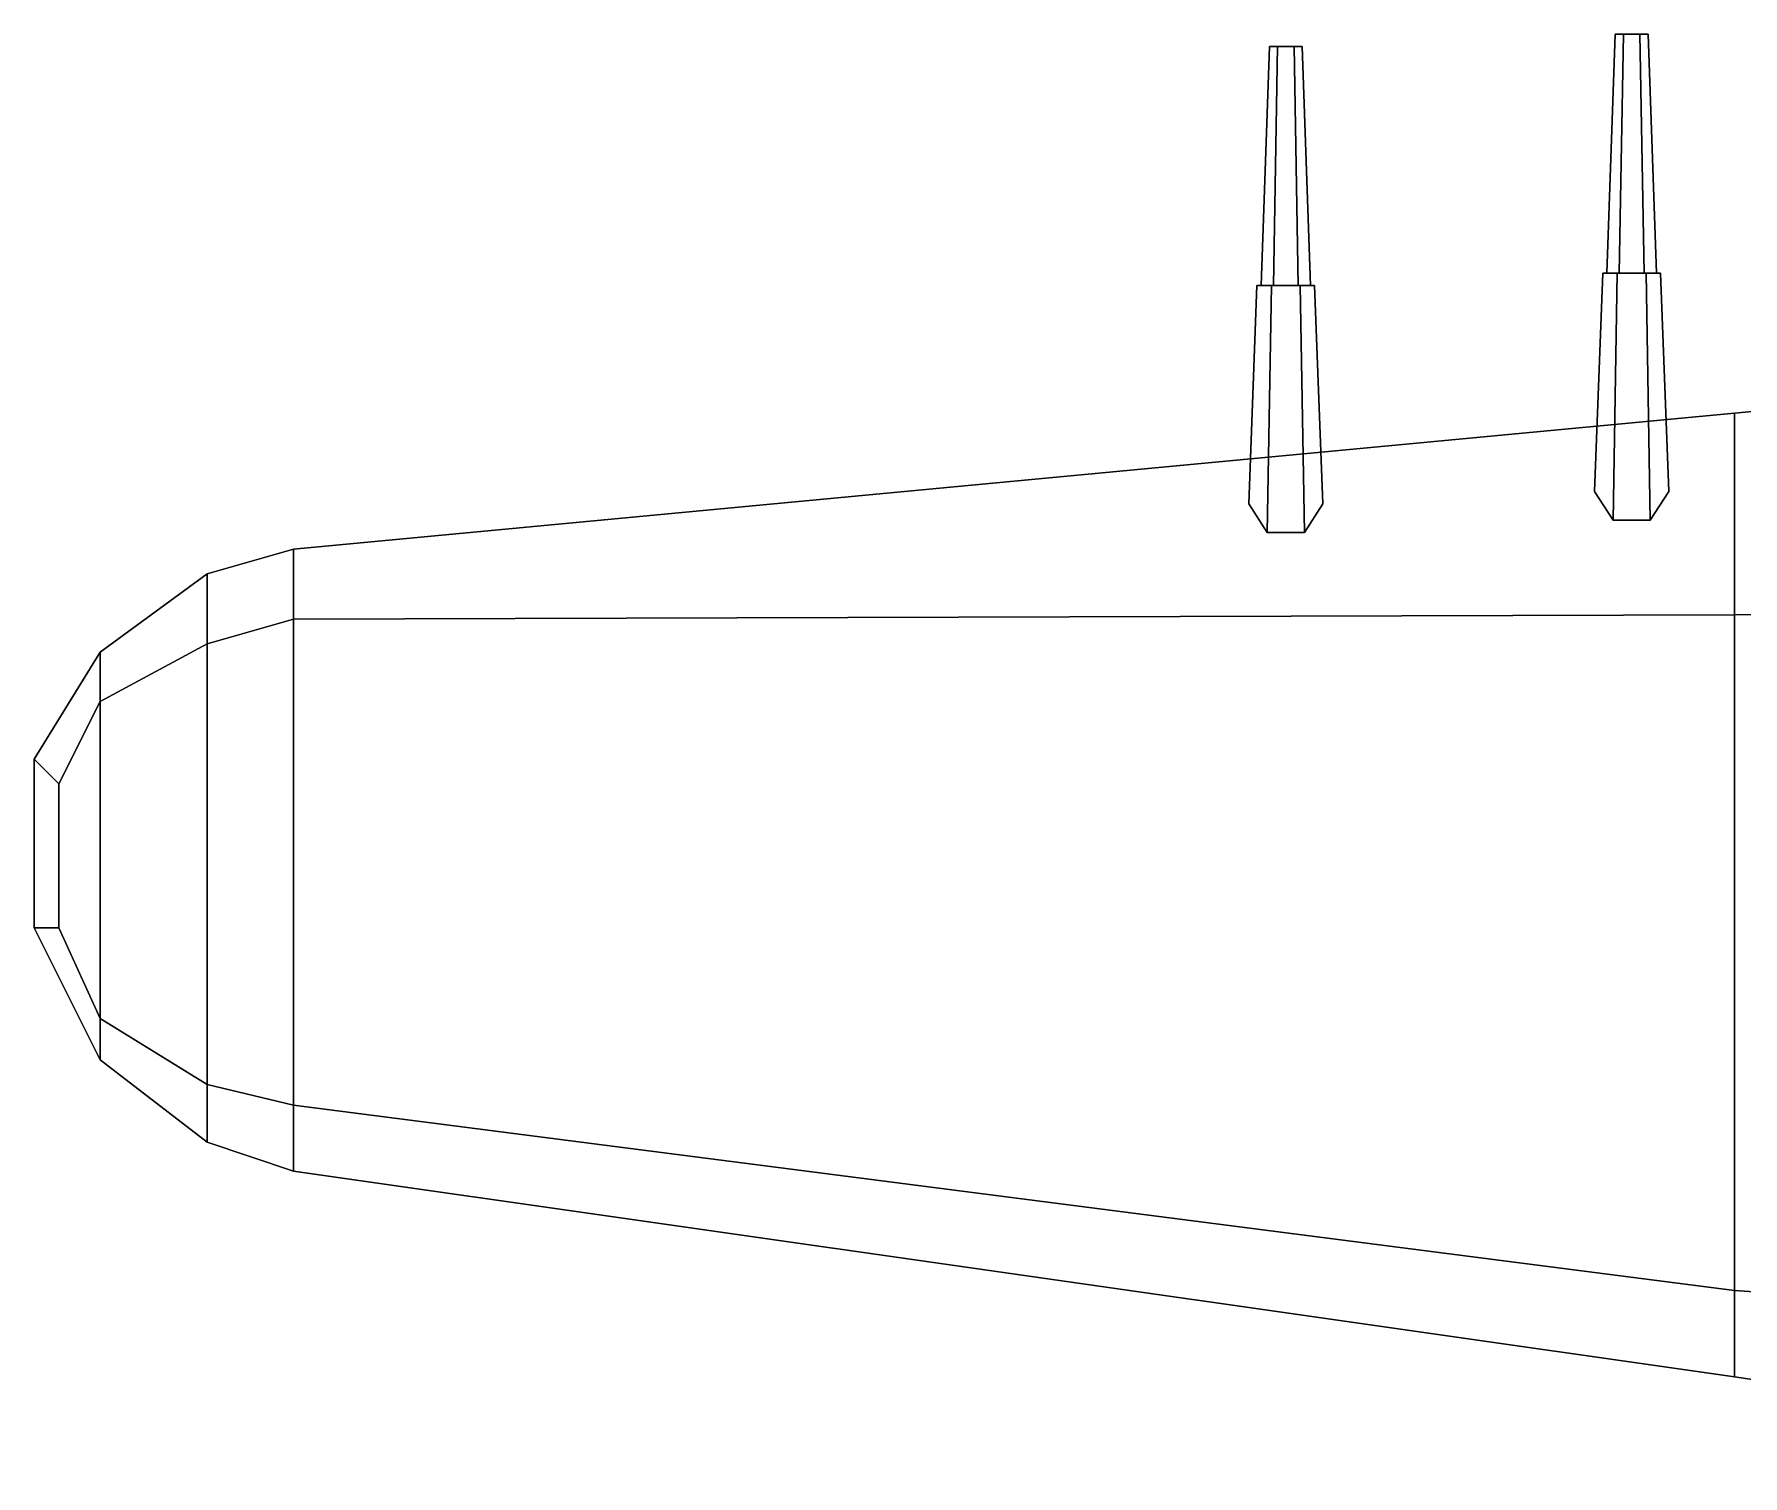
# Model space of a CAD drawing. Header units: millimetres. Extents: x -6.5 to 6.5, y -5 to 22.1.
# Drawn here: x -6.5 to -2.35, y 0.67 to 4.17 of the extents above; entities that cross this region are included whole.
import ezdxf

# ---------------------------------------------------------------- set-up
doc = ezdxf.new("R2010")
doc.units = ezdxf.units.MM
doc.layers.add('wing1', color=5, linetype='Continuous')

msp = doc.modelspace()

# ---------------------------------------------------------------- linework, layer by layer
at = {"layer": 'wing1'}
for points in [[(-2.68, 3.59, 1.86), (-2.65, 3.59, 1.912), (-2.64, 4.17, 1.8946), (-2.66, 4.17, 1.86)], [(-2.65, 3.59, 1.808), (-2.68, 3.59, 1.86), (-2.66, 4.17, 1.86), (-2.64, 4.17, 1.8254)], [(-2.64, 4.17, 1.8946), (-2.6, 4.17, 1.8946), (-2.58, 4.17, 1.86), (-2.66, 4.17, 1.86)], [(-2.66, 4.17, 1.86), (-2.58, 4.17, 1.86), (-2.6, 4.17, 1.8254), (-2.64, 4.17, 1.8254)], [(-2.65, 3.59, 1.912), (-2.59, 3.59, 1.912), (-2.6, 4.17, 1.8946), (-2.64, 4.17, 1.8946)], [(-2.59, 3.59, 1.808), (-2.65, 3.59, 1.808), (-2.64, 4.17, 1.8254), (-2.6, 4.17, 1.8254)], [(-2.59, 3.59, 1.912), (-2.56, 3.59, 1.86), (-2.58, 4.17, 1.86), (-2.6, 4.17, 1.8946)], [(-2.56, 3.59, 1.86), (-2.59, 3.59, 1.808), (-2.6, 4.17, 1.8254), (-2.58, 4.17, 1.86)], [(-3.49, 3.56, 1.878), (-3.52, 3.56, 1.93), (-3.5, 4.14, 1.93), (-3.48, 4.14, 1.8954)], [(-3.52, 3.56, 1.93), (-3.49, 3.56, 1.982), (-3.48, 4.14, 1.9646), (-3.5, 4.14, 1.93)], [(-3.5, 4.14, 1.93), (-3.42, 4.14, 1.93), (-3.44, 4.14, 1.8954), (-3.48, 4.14, 1.8954)], [(-3.48, 4.14, 1.9646), (-3.44, 4.14, 1.9646), (-3.42, 4.14, 1.93), (-3.5, 4.14, 1.93)], [(-3.43, 3.56, 1.878), (-3.49, 3.56, 1.878), (-3.48, 4.14, 1.8954), (-3.44, 4.14, 1.8954)], [(-3.49, 3.56, 1.982), (-3.43, 3.56, 1.982), (-3.44, 4.14, 1.9646), (-3.48, 4.14, 1.9646)], [(-3.4, 3.56, 1.93), (-3.43, 3.56, 1.878), (-3.44, 4.14, 1.8954), (-3.42, 4.14, 1.93)], [(-3.43, 3.56, 1.982), (-3.4, 3.56, 1.93), (-3.42, 4.14, 1.93), (-3.44, 4.14, 1.9646)], [(-2.71, 3.06, 1.86), (-2.665, 2.99, 1.9379), (-2.655, 3.59, 1.9206), (-2.69, 3.59, 1.86)], [(-2.665, 2.99, 1.7821), (-2.71, 3.06, 1.86), (-2.69, 3.59, 1.86), (-2.655, 3.59, 1.7994)], [(-2.655, 3.59, 1.9206), (-2.585, 3.59, 1.9206), (-2.55, 3.59, 1.86), (-2.69, 3.59, 1.86)], [(-2.69, 3.59, 1.86), (-2.55, 3.59, 1.86), (-2.585, 3.59, 1.7994), (-2.655, 3.59, 1.7994)], [(-2.665, 2.99, 1.9379), (-2.575, 2.99, 1.9379), (-2.585, 3.59, 1.9206), (-2.655, 3.59, 1.9206)], [(-2.575, 2.99, 1.7821), (-2.665, 2.99, 1.7821), (-2.655, 3.59, 1.7994), (-2.585, 3.59, 1.7994)], [(-2.575, 2.99, 1.9379), (-2.53, 3.06, 1.86), (-2.55, 3.59, 1.86), (-2.585, 3.59, 1.9206)], [(-2.53, 3.06, 1.86), (-2.575, 2.99, 1.7821), (-2.585, 3.59, 1.7994), (-2.55, 3.59, 1.86)], [(-3.505, 2.96, 1.8521), (-3.55, 3.03, 1.93), (-3.53, 3.56, 1.93), (-3.495, 3.56, 1.8694)], [(-3.55, 3.03, 1.93), (-3.505, 2.96, 2.0079), (-3.495, 3.56, 1.9906), (-3.53, 3.56, 1.93)], [(-3.53, 3.56, 1.93), (-3.39, 3.56, 1.93), (-3.425, 3.56, 1.8694), (-3.495, 3.56, 1.8694)], [(-3.495, 3.56, 1.9906), (-3.425, 3.56, 1.9906), (-3.39, 3.56, 1.93), (-3.53, 3.56, 1.93)], [(-3.415, 2.96, 1.8521), (-3.505, 2.96, 1.8521), (-3.495, 3.56, 1.8694), (-3.425, 3.56, 1.8694)], [(-3.505, 2.96, 2.0079), (-3.415, 2.96, 2.0079), (-3.425, 3.56, 1.9906), (-3.495, 3.56, 1.9906)], [(-3.37, 3.03, 1.93), (-3.415, 2.96, 1.8521), (-3.425, 3.56, 1.8694), (-3.39, 3.56, 1.93)], [(-3.415, 2.96, 2.0079), (-3.37, 3.03, 1.93), (-3.39, 3.56, 1.93), (-3.425, 3.56, 1.9906)], [(-2.37, 2.76, 2.07), (-0.77, 2.79, 2.17), (-0.77, 3.4, 1.82), (-2.37, 3.25, 1.82)], [(-2.37, 3.25, 1.82), (-0.77, 3.4, 1.82), (-0.77, 2.79, 1.57), (-2.37, 2.76, 1.59)], [(-5.87, 2.75, 2.3), (-2.37, 2.76, 2.07), (-2.37, 3.25, 1.82), (-5.87, 2.92, 2.18)], [(-5.87, 2.92, 2.18), (-2.37, 3.25, 1.82), (-2.37, 2.76, 1.59), (-5.87, 2.75, 2.06)], [(-6.08, 2.69, 2.3), (-5.87, 2.75, 2.3), (-5.87, 2.92, 2.18), (-6.08, 2.86, 2.2)], [(-6.08, 2.86, 2.2), (-5.87, 2.92, 2.18), (-5.87, 2.75, 2.06), (-6.08, 2.69, 2.1)], [(-6.34, 2.55, 2.29), (-6.08, 2.69, 2.3), (-6.08, 2.86, 2.2), (-6.34, 2.67, 2.24)], [(-6.34, 2.67, 2.24), (-6.08, 2.86, 2.2), (-6.08, 2.69, 2.1), (-6.34, 2.55, 2.16)], [(-0.77, 1.01, 2.17), (-0.77, 2.79, 2.17), (-2.37, 2.76, 2.07), (-2.37, 1.12, 2.07)], [(-2.37, 2.76, 1.59), (-0.77, 2.79, 1.57), (-0.77, 1.01, 1.57), (-2.37, 1.12, 1.59)], [(-5.87, 1.57, 2.3), (-5.87, 2.75, 2.3), (-6.08, 2.69, 2.3), (-6.08, 1.62, 2.3)], [(-6.08, 2.69, 2.1), (-5.87, 2.75, 2.06), (-5.87, 1.57, 2.06), (-6.08, 1.62, 2.1)], [(-2.37, 1.12, 2.07), (-2.37, 2.76, 2.07), (-5.87, 2.75, 2.3), (-5.87, 1.57, 2.3)], [(-5.87, 2.75, 2.06), (-2.37, 2.76, 1.59), (-2.37, 1.12, 1.59), (-5.87, 1.57, 2.06)], [(-6.44, 2.35, 2.27), (-6.34, 2.55, 2.29), (-6.34, 2.67, 2.24), (-6.5, 2.41, 2.25)], [(-6.5, 2.41, 2.25), (-6.34, 2.67, 2.24), (-6.34, 2.55, 2.16), (-6.44, 2.35, 2.2)], [(-6.08, 1.62, 2.3), (-6.08, 2.69, 2.3), (-6.34, 2.55, 2.29), (-6.34, 1.78, 2.29)], [(-6.34, 2.55, 2.16), (-6.08, 2.69, 2.1), (-6.08, 1.62, 2.1), (-6.34, 1.78, 2.16)], [(-6.34, 1.78, 2.29), (-6.34, 2.55, 2.29), (-6.44, 2.35, 2.27), (-6.44, 2, 2.27)], [(-6.44, 2.35, 2.2), (-6.34, 2.55, 2.16), (-6.34, 1.78, 2.16), (-6.44, 2, 2.2)], [(-6.44, 2, 2.27), (-6.44, 2.35, 2.27), (-6.5, 2.41, 2.25), (-6.5, 2, 2.25)], [(-6.5, 2, 2.25), (-6.5, 2.41, 2.25), (-6.44, 2.35, 2.2), (-6.44, 2, 2.2)], [(-6.5, 2, 2.25), (-6.34, 1.68, 2.24), (-6.34, 1.78, 2.29), (-6.44, 2, 2.27)], [(-6.44, 2, 2.2), (-6.34, 1.78, 2.16), (-6.34, 1.68, 2.24), (-6.5, 2, 2.25)], [(-6.34, 1.68, 2.24), (-6.08, 1.48, 2.2), (-6.08, 1.62, 2.3), (-6.34, 1.78, 2.29)], [(-6.34, 1.78, 2.16), (-6.08, 1.62, 2.1), (-6.08, 1.48, 2.2), (-6.34, 1.68, 2.24)], [(-6.08, 1.48, 2.2), (-5.87, 1.41, 2.18), (-5.87, 1.57, 2.3), (-6.08, 1.62, 2.3)], [(-6.08, 1.62, 2.1), (-5.87, 1.57, 2.06), (-5.87, 1.41, 2.18), (-6.08, 1.48, 2.2)], [(-5.87, 1.41, 2.18), (-2.37, 0.91, 1.82), (-2.37, 1.12, 2.07), (-5.87, 1.57, 2.3)], [(-5.87, 1.57, 2.06), (-2.37, 1.12, 1.59), (-2.37, 0.91, 1.82), (-5.87, 1.41, 2.18)], [(-2.37, 0.91, 1.82), (-0.77, 0.67, 1.82), (-0.77, 1.01, 2.17), (-2.37, 1.12, 2.07)], [(-2.37, 1.12, 1.59), (-0.77, 1.01, 1.57), (-0.77, 0.67, 1.82), (-2.37, 0.91, 1.82)]]:
    msp.add_3dface(points, dxfattribs=at)

doc.saveas('drawing.dxf')
